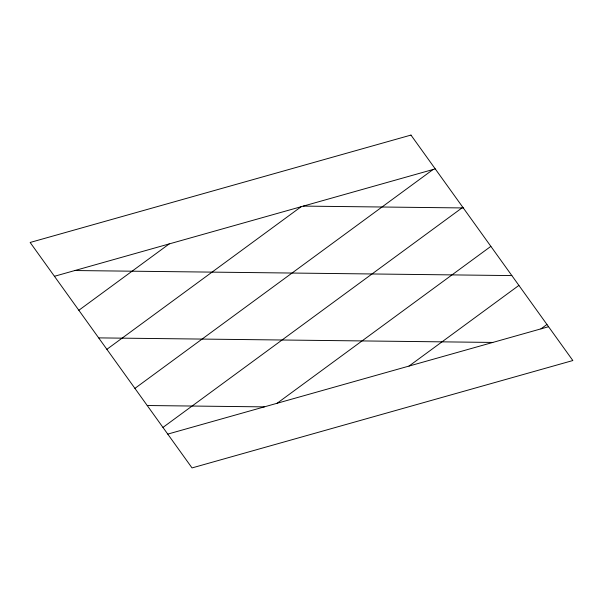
<?xml version="1.0" encoding="UTF-8"?>
<svg xmlns="http://www.w3.org/2000/svg" width="603" height="603" viewBox="0 0 603 603"><rect width="100%" height="100%" fill="white"/><g stroke="black" fill="none" stroke-linecap="round" stroke-linejoin="round"><path stroke-width="0.9" d="M78.835 310.274L169.247 243.906M106.874 349.325L301.168 206.708M134.914 388.377L433.09 169.503M162.953 427.421L462.825 207.304M277.101 403.271L490.865 246.356M409.015 366.066L518.904 285.407M540.936 328.869L546.944 324.452M54.436 276.287L435.245 168.893M167.755 434.107L548.564 326.713M303.324 206.098L463.285 207.945M74.84 270.536L511.857 275.586M98.658 337.884L492.809 342.436M147.23 405.518L264.318 406.874M410.967 135.08L30.15 242.466L192.033 467.92L572.85 360.534L410.967 135.08"/></g></svg>
